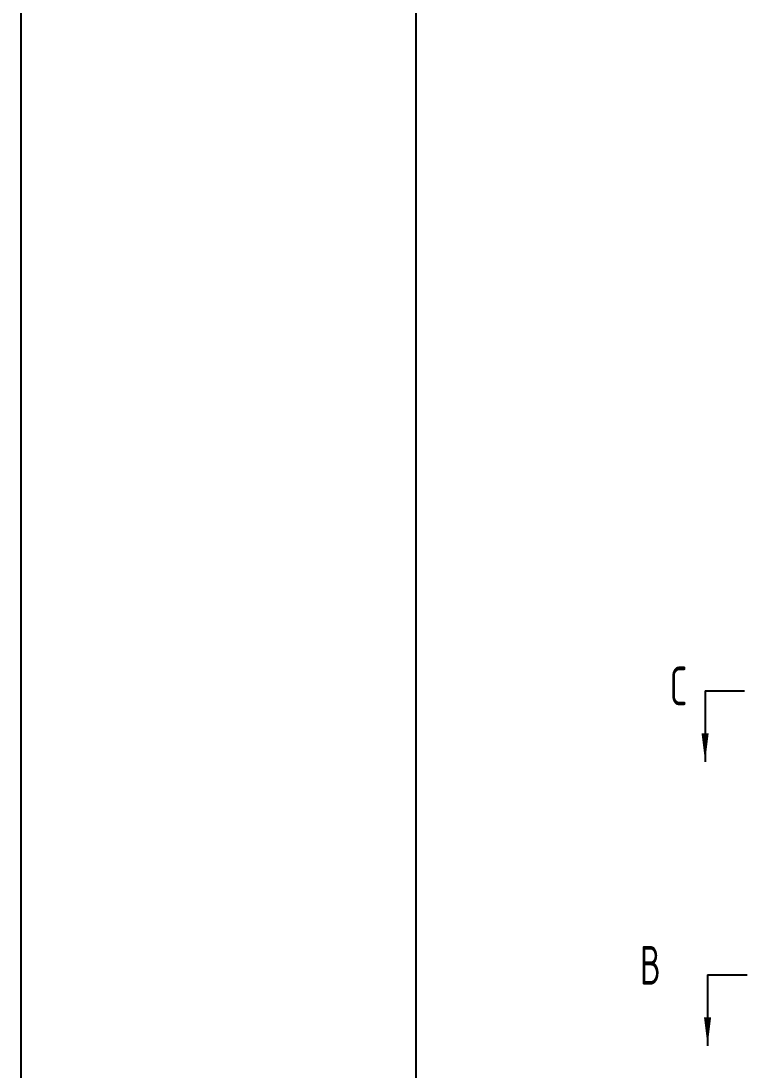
# Model space of a CAD drawing. Header units: millimetres. Extents: x 0 to 25200, y -693 to 17820.
# Drawn here: x 0 to 2759, y 11719 to 15705 of the extents above; entities that cross this region are included whole.
import ezdxf
from ezdxf.enums import TextEntityAlignment as Align

# ---------------------------------------------------------------- set-up
doc = ezdxf.new("R2010")
doc.units = ezdxf.units.MM
doc.header["$LTSCALE"] = 600
doc.linetypes.add('K', pattern=[2.5, 1.25, -0.25, 0.25, -0.25, 0.25, -0.25])
for name, color, linetype in [('01', 7, 'Continuous'), ('02', 1, 'Continuous'), ('07', 6, 'K'), ('11', 3, 'Continuous')]:
    doc.layers.add(name, color=color, linetype=linetype)
doc.styles.get("Standard").update_dxf_attribs({"font": 'isocp', "width": 0.707, "bigfont": 'intecad.shx'})

# ---------------------------------------------------------------- blocks, each defined once
blk = doc.blocks.new('*U968')
at = {"layer": '01'}
blk.add_lwpolyline([(25, 292), (25, 5)], dxfattribs=at)
at = {"layer": '02'}
blk.add_lwpolyline([(0, 297), (0, 0)], dxfattribs=at)

msp = doc.modelspace()

# ---------------------------------------------------------------- linework, layer by layer
at = {"layer": '01', "ltscale": 1.2}
for p, q in [((2599.881, 13160.667), (2749.881, 13160.667)), ((2609.218, 12081.059), (2759.218, 12081.059))]:
    msp.add_line(p, q, dxfattribs=at)
at = {"layer": '02', "ltscale": 1.2}
for p, q in [((2599.881, 13160.667), (2599.881, 12890.667)), ((2609.218, 12081.059), (2609.218, 11811.059))]:
    msp.add_line(p, q, dxfattribs=at)
for points in [[(2599.881, 12890.667, 0, 27, 0), (2599.881, 12998.667, 0, 0, 0)], [(2609.218, 11811.059, 0, 27, 0), (2609.218, 11919.059, 0, 0, 0)]]:
    msp.add_lwpolyline(points, format="xyseb", dxfattribs=at)

# ---------------------------------------------------------------- block references
at = {"layer": '07', "xscale": 60, "yscale": 60, "zscale": 60}
msp.add_blockref('*U968', (0, 0), dxfattribs=at)

# ---------------------------------------------------------------- texts
at = {"layer": '11', "ltscale": 1.2, "width": 0.707}
for s, p in [('C', (2465.218, 13061.03)), ('B', (2352.165, 11999.875))]:
    msp.add_text(s, height=147, dxfattribs=at).set_placement(p, align=Align.BOTTOM_LEFT)

doc.saveas('drawing.dxf')
